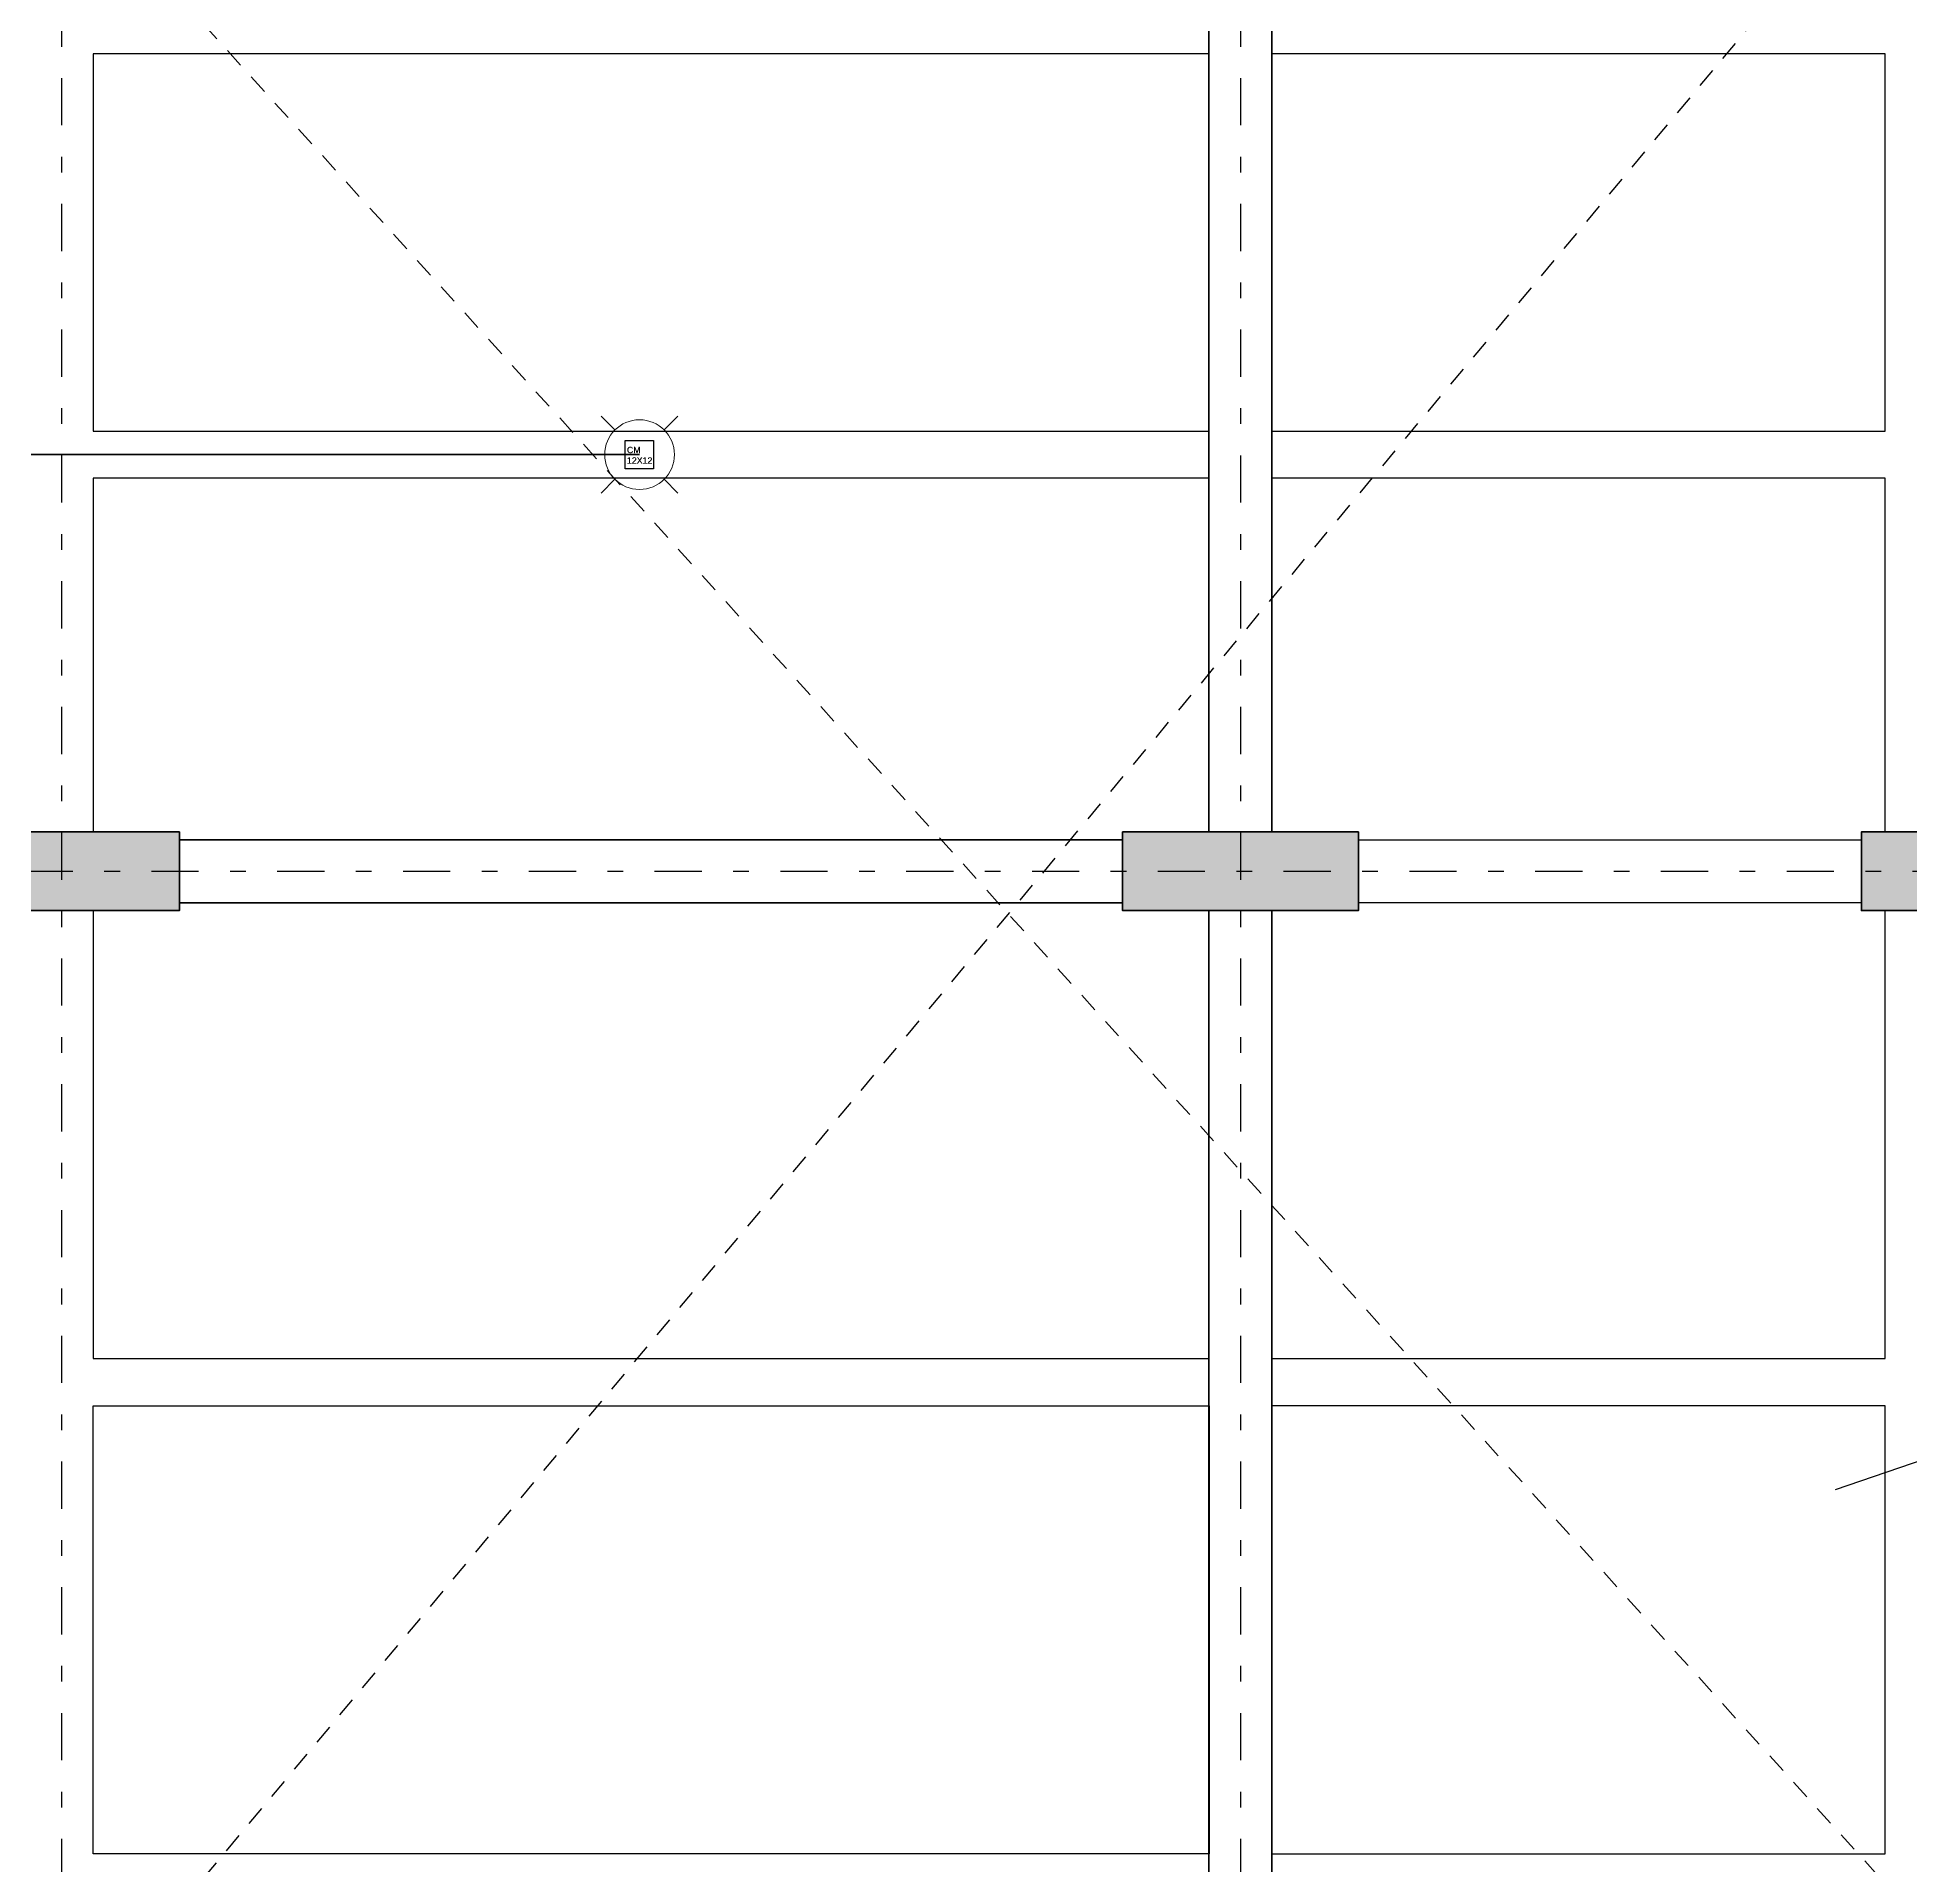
# Model space of a CAD drawing. Header units: millimetres. Extents: x 3781 to 4924, y 1639 to 1721.
# Drawn here: x 3919.97 to 3931.88, y 1661.88 to 1673.51 of the extents above; entities that cross this region are included whole.
import ezdxf

# ---------------------------------------------------------------- set-up
doc = ezdxf.new("R2010")
doc.units = ezdxf.units.MM
for name, pattern in [('CENTER', [0.7, 0.3, -0.2, 0, -0.2]), ('HIDDEN2', [0.1875, 0.125, -0.0625]), ('LLUVIAS', [10, 4, -2, 4])]:
    doc.linetypes.add(name, pattern=pattern)
for name, color, linetype in [('1amobla', 2, 'Continuous'), ('AS_GL DETECCION_MEZANINE', 7, 'Continuous'), ('AS_GL DETECCION_PISO 2', 7, 'Continuous'), ('E-P. MACIZA1', 2, 'HIDDEN2'), ('EJE-ESTRUCTURA', 1, 'CENTER'), ('HACHTCOLUMNA', 250, 'Continuous'), ('JCA_PROYECCIONES', 1, 'HIDDEN2'), ('LINEA-1', 1, 'Continuous')]:
    doc.layers.add(name, color=color, linetype=linetype)
doc.layers.add('Estructura', color=6, linetype='Continuous', lineweight=40)
doc.layers.add('Muro', color=4, linetype='Continuous', lineweight=40)
doc.styles.get("Standard").update_dxf_attribs({"font": 'arial.ttf'})

# ---------------------------------------------------------------- blocks, each defined once
blk = doc.blocks.new('estructura etapa 3')
at = {"layer": 'HACHTCOLUMNA'}
h = blk.add_hatch(color=256, dxfattribs=at)
h.paths.add_polyline_path([(-91.651, -6658.124), (-91.651, -6657.624), (-92.35, -6657.624), (-92.35, -6658.124)])
h.paths.add_polyline_path([(-49.354, -6658.124), (-49.354, -6657.624), (-50.055, -6657.624), (-50.055, -6658.124)])
h.paths.add_polyline_path([(-56.053, -6658.124), (-56.053, -6657.624), (-56.753, -6657.624), (-56.753, -6658.124)])
h.paths.add_polyline_path([(-76.45, -6659.124), (-76.95, -6659.124), (-76.95, -6657.624), (-76.45, -6657.624)])
h.paths.add_polyline_path([(-83.95, -6659.124), (-84.45, -6659.124), (-84.45, -6657.624), (-83.95, -6657.624)])
h.paths.add_polyline_path([(-60.452, -6659.124), (-60.952, -6659.124), (-60.952, -6657.624), (-60.452, -6657.624)])
h.paths.add_polyline_path([(-67.95, -6659.124), (-68.45, -6659.124), (-68.45, -6657.624), (-67.95, -6657.624)])
h.paths.add_polyline_path([(-91.85, -6668.199), (-91.851, -6667.599), (-92.35, -6667.599), (-92.349, -6668.199)])
h.paths.add_polyline_path([(-49.354, -6668.199), (-49.354, -6667.599), (-49.854, -6667.599), (-49.854, -6668.199)])
h.paths.add_polyline_path([(-56.154, -6668.149), (-56.154, -6667.649), (-56.854, -6667.649), (-56.854, -6668.149)])
h.paths.add_polyline_path([(-59.952, -6667.649), (-59.952, -6668.149), (-61.452, -6668.149), (-61.452, -6667.649)])
h.paths.add_polyline_path([(-75.95, -6667.649), (-75.95, -6668.149), (-77.45, -6668.149), (-77.45, -6667.649)])
h.paths.add_polyline_path([(-68.95, -6667.649), (-68.95, -6668.149), (-67.45, -6668.149), (-67.45, -6667.649)])
h.paths.add_polyline_path([(-84.95, -6667.649), (-84.95, -6668.149), (-83.45, -6668.149), (-83.45, -6667.649)])
h.paths.add_polyline_path([(-91.85, -6676.199), (-91.85, -6675.599), (-92.349, -6675.599), (-92.349, -6676.199)])
h.paths.add_polyline_path([(-49.354, -6676.199), (-49.354, -6675.599), (-49.854, -6675.599), (-49.854, -6676.199)])
h.paths.add_polyline_path([(-56.154, -6676.149), (-56.154, -6675.649), (-56.754, -6675.649), (-56.754, -6676.149)])
h.paths.add_polyline_path([(-59.952, -6675.649), (-59.952, -6676.149), (-61.452, -6676.149), (-61.452, -6675.649)])
h.paths.add_polyline_path([(-75.95, -6675.649), (-75.95, -6676.149), (-77.45, -6676.149), (-77.45, -6675.649)])
h.paths.add_polyline_path([(-68.95, -6675.649), (-68.95, -6676.149), (-67.45, -6676.149), (-67.45, -6675.649)])
h.paths.add_polyline_path([(-84.95, -6675.649), (-84.95, -6676.149), (-83.45, -6676.149), (-83.45, -6675.649)])
h.paths.add_polyline_path([(-91.847, -6686.299), (-91.851, -6685.699), (-92.35, -6685.699), (-92.346, -6686.299)])
h.paths.add_polyline_path([(-49.354, -6686.299), (-49.354, -6685.699), (-49.854, -6685.699), (-49.854, -6686.299)])
h.paths.add_polyline_path([(-56.154, -6686.249), (-56.154, -6685.749), (-56.754, -6685.749), (-56.754, -6686.249)])
h.paths.add_polyline_path([(-59.952, -6685.749), (-59.952, -6686.249), (-61.452, -6686.249), (-61.452, -6685.749)])
h.paths.add_polyline_path([(-75.95, -6685.749), (-75.95, -6686.249), (-77.45, -6686.249), (-77.45, -6685.749)])
h.paths.add_polyline_path([(-68.95, -6685.749), (-68.95, -6686.249), (-67.45, -6686.249), (-67.45, -6685.749)])
h.paths.add_polyline_path([(-84.95, -6685.749), (-84.95, -6686.249), (-83.45, -6686.249), (-83.45, -6685.749)])
h.paths.add_polyline_path([(-49.353, -6694.294), (-49.354, -6693.699), (-49.855, -6693.699), (-49.854, -6694.294)])
h.paths.add_polyline_path([(-56.054, -6694.249), (-56.054, -6693.749), (-56.753, -6693.749), (-56.753, -6694.249)])
h.paths.add_polyline_path([(-91.651, -6694.249), (-91.651, -6693.749), (-92.35, -6693.749), (-92.35, -6694.249)])
h.paths.add_polyline_path([(-59.952, -6693.749), (-59.952, -6694.249), (-61.452, -6694.249), (-61.452, -6693.749)])
h.paths.add_polyline_path([(-75.95, -6693.749), (-75.95, -6694.249), (-77.45, -6694.249), (-77.45, -6693.749)])
h.paths.add_polyline_path([(-68.95, -6693.749), (-68.95, -6694.249), (-67.45, -6694.249), (-67.45, -6693.749)])
h.paths.add_polyline_path([(-84.95, -6693.749), (-84.95, -6694.249), (-83.45, -6694.249), (-83.45, -6693.749)])
h.paths.add_polyline_path([(-49.358, -6703.974), (-49.353, -6703.374), (-49.854, -6703.374), (-49.859, -6703.974)])
h.paths.add_polyline_path([(-56.054, -6703.924), (-56.054, -6703.424), (-56.753, -6703.424), (-56.753, -6703.924)])
h.paths.add_polyline_path([(-67.95, -6704.924), (-67.95, -6703.424), (-68.45, -6703.424), (-68.45, -6704.924)])
h.paths.add_polyline_path([(-91.651, -6703.924), (-91.651, -6703.424), (-92.35, -6703.424), (-92.35, -6703.924)])
h.paths.add_polyline_path([(-61.847, -6703.424), (-60.347, -6703.424), (-60.347, -6703.924), (-61.847, -6703.924)])
h.paths.add_polyline_path([(-83.95, -6704.924), (-83.95, -6703.424), (-84.45, -6703.424), (-84.45, -6704.924)])
h.paths.add_polyline_path([(-76.45, -6704.924), (-76.45, -6703.424), (-76.95, -6703.424), (-76.95, -6704.924)])
h.paths.add_polyline_path([(-49.354, -6711.949), (-49.354, -6711.449), (-50.054, -6711.449), (-50.054, -6711.949)])
h.paths.add_polyline_path([(-55.954, -6711.949), (-55.954, -6711.449), (-56.654, -6711.449), (-56.654, -6711.949)])
h.paths.add_polyline_path([(-91.65, -6711.949), (-91.65, -6711.449), (-92.35, -6711.449), (-92.35, -6711.949)])
h.paths.add_polyline_path([(-60.952, -6711.949), (-60.952, -6709.549), (-60.452, -6709.549), (-60.452, -6711.949)])
h.paths.add_polyline_path([(-68.45, -6709.549), (-68.45, -6711.949), (-67.95, -6711.949), (-67.95, -6709.549)])
h.paths.add_polyline_path([(-76.95, -6709.549), (-76.95, -6711.949), (-76.45, -6711.949), (-76.45, -6709.549)])
h.paths.add_polyline_path([(-83.95, -6709.549), (-83.95, -6711.949), (-84.45, -6711.949), (-84.45, -6709.549)])
at = {"layer": 'EJE-ESTRUCTURA'}
for p, q in [((-68.2, -6655.354), (-68.2, -6714.914)), ((-60.702, -6655.354), (-60.702, -6714.914)), ((-60.702, -6655.354), (-60.702, -6714.914)), ((-93.228, -6693.999), (-46.502, -6693.999))]:
    blk.add_line(p, q, dxfattribs=at)
at = {"layer": 'Estructura'}
for points in [[(-68.95, -6693.749), (-68.95, -6694.249), (-67.45, -6694.249), (-67.45, -6693.749)], [(-59.952, -6693.749), (-59.952, -6694.249), (-61.452, -6694.249), (-61.452, -6693.749)], [(-56.054, -6694.249), (-56.054, -6693.749), (-56.753, -6693.749), (-56.753, -6694.249)]]:
    blk.add_lwpolyline(points, close=True, dxfattribs=at)
blk = doc.blocks.new('AS_Strobe-CEILING')
at = {"color": 0, "linetype": 'Continuous', "lineweight": 15}
for p, q in [((-0.1045, 0.1045), (-0.163, 0.163)), ((0.1045, 0.1045), (0.163, 0.163)), ((-0.1045, -0.1045), (-0.163, -0.163)), ((0.1045, -0.1045), (0.163, -0.163))]:
    blk.add_line(p, q, dxfattribs=at)
blk.add_ellipse((0, 0), major_axis=(0.1478, 0), ratio=1, dxfattribs=at)
blk = doc.blocks.new('Caja metalica de 12')
at = {"layer": '1amobla', "linetype": 'Continuous', "ltscale": 0.3}
blk.add_lwpolyline([(-1069.691, -2855.357), (-1069.511, -2855.357), (-1069.511, -2855.537), (-1069.691, -2855.537), (-1069.691, -2855.357)], dxfattribs=at)
at = {"layer": '1amobla', "color": 7, "linetype": 'Continuous', "ltscale": 0.3, "insert": (-1069.679, -2855.397), "char_height": 0.04, "width": 0.07916, "attachment_point": 1}
blk.add_mtext('CM 12X12', dxfattribs=at)

msp = doc.modelspace()

# ---------------------------------------------------------------- linework, layer by layer
at = {"layer": '1amobla', "color": 7, "linetype": 'Continuous', "ltscale": 0.3, "true_color": 0xffffff}
msp.add_lwpolyline([(3923.709, 1670.943), (3923.889, 1670.943), (3923.889, 1670.763), (3923.709, 1670.763), (3923.709, 1670.943)], dxfattribs=at)
msp.add_lwpolyline([(3923.709, 1670.943), (3923.889, 1670.943), (3923.889, 1670.763), (3923.709, 1670.763), (3923.709, 1670.943)], dxfattribs=at)
at = {"layer": 'AS_GL DETECCION_PISO 2', "color": 5, "linetype": 'Continuous', "lineweight": 50}
msp.add_line((3914.8, 1670.853), (3923.8, 1670.853), dxfattribs=at)
at = {"layer": 'E-P. MACIZA1', "color": 7, "linetype": 'LLUVIAS', "ltscale": 3, "true_color": 0xffffff}
msp.add_line((3926.872, 1668.003), (3920.875, 1668.003), dxfattribs=at)
for points in [[(3920.325, 1673.403), (3920.325, 1671.003), (3927.422, 1671.003), (3927.422, 1673.403)], [(3927.422, 1668.453), (3927.422, 1670.703), (3920.325, 1670.703), (3920.325, 1668.453), (3920.875, 1668.453), (3920.875, 1668.403), (3926.872, 1668.403), (3926.872, 1668.453)], [(3931.571, 1668.403), (3931.571, 1668.453), (3931.721, 1668.453), (3931.721, 1670.703), (3927.822, 1670.703), (3927.822, 1668.453), (3928.372, 1668.453), (3928.372, 1668.403)], [(3927.422, 1665.103), (3927.422, 1667.953), (3926.872, 1667.953), (3926.872, 1668.003), (3920.875, 1668.003), (3920.875, 1667.953), (3920.325, 1667.953), (3920.325, 1665.103)], [(3931.721, 1665.103), (3931.721, 1667.953), (3931.571, 1667.953), (3931.571, 1668.003), (3928.372, 1668.003), (3928.372, 1667.953), (3927.822, 1667.953), (3927.822, 1665.103)], [(3920.325, 1661.953), (3920.325, 1664.803), (3927.422, 1664.803), (3927.422, 1661.953)], [(3931.721, 1664.803), (3927.822, 1664.803), (3927.822, 1661.953), (3931.721, 1661.953)]]:
    msp.add_lwpolyline(points, close=True, dxfattribs=at)
msp.add_lwpolyline([(3931.721, 1673.403), (3927.822, 1673.403), (3927.822, 1671.003), (3931.721, 1671.003), (3931.721, 1673.403)], dxfattribs=at)
at = {"layer": 'Estructura', "color": 2}
for points in [[(3927.421, 1674.758), (3927.421, 1668.453), (3927.821, 1668.453), (3927.821, 1674.758)], [(3920.875, 1668.403), (3926.872, 1668.403), (3926.872, 1668.003), (3920.875, 1668.003)], [(3927.421, 1658.778), (3927.421, 1667.953), (3927.821, 1667.953), (3927.821, 1658.778)]]:
    msp.add_lwpolyline(points, close=True, dxfattribs=at)
at = {"layer": 'JCA_PROYECCIONES'}
for p, q in [((3919.972, 1674.758), (3931.846, 1661.627)), ((3920.885, 1661.627), (3931.845, 1674.758))]:
    msp.add_line(p, q, dxfattribs=at)
at = {"layer": 'LINEA-1'}
msp.add_lwpolyline([(3931.406, 1664.271), (3935.881, 1665.801), (3935.564, 1666.826), (3936.916, 1664.99), (3936.53, 1666.023), (3941.427, 1667.697)], dxfattribs=at)

# ---------------------------------------------------------------- block references
at = {"layer": '1amobla', "color": 7, "linetype": 'Continuous', "true_color": 0xffffff}
msp.add_blockref('Caja metalica de 12', (4993.4, 4526.299), dxfattribs=at)
at = {"layer": 'AS_GL DETECCION_MEZANINE', "color": 1, "linetype": 'Continuous', "xscale": 1.5, "yscale": 1.5, "zscale": 1.5}
msp.add_blockref('AS_Strobe-CEILING', (3923.8, 1670.853), dxfattribs=at)
at = {"layer": 'Muro'}
msp.add_blockref('estructura etapa 3', (3988.324, 8362.202), dxfattribs=at)

# ---------------------------------------------------------------- texts
at = {"layer": '1amobla', "color": 7, "linetype": 'Continuous', "ltscale": 0.3, "true_color": 0xffffff, "insert": (3923.719, 1670.903), "char_height": 0.04, "width": 0.07916, "attachment_point": 1}
msp.add_mtext('CM 12X12', dxfattribs=at)

doc.saveas('drawing.dxf')
